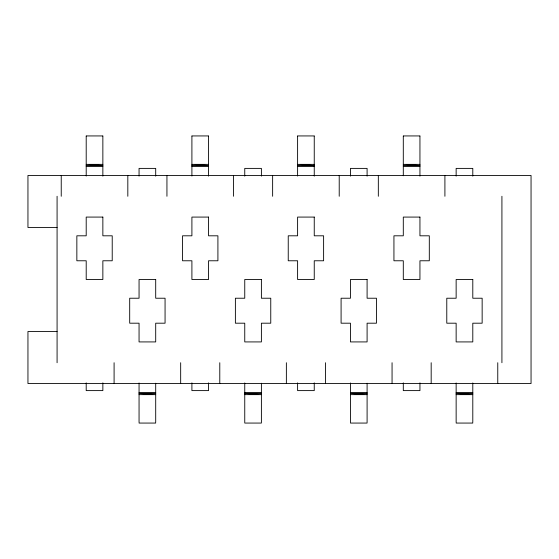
<?xml version="1.0" encoding="UTF-8"?>
<svg xmlns="http://www.w3.org/2000/svg" width="559" height="559" viewBox="0 0 559 559"><rect width="100%" height="100%" fill="white"/><g stroke="black" fill="none" stroke-linecap="round" stroke-linejoin="round"><path stroke-width="0.84" d="M86.205 135.935L102.856 135.935M191.905 135.935L208.549 135.935M297.605 135.935L314.249 135.935M403.298 135.935L419.942 135.935M102.856 164.36L86.205 164.36L102.856 165.499L86.205 165.499L102.856 166.449L86.205 166.449M208.549 164.36L191.905 164.36L208.549 165.499L191.905 165.499L208.549 166.449L191.905 166.449M314.249 164.36L297.605 164.36L314.249 165.499L297.605 165.499L314.249 166.449L297.605 166.449M419.942 164.36L403.298 164.36L419.942 165.499L403.298 165.499L419.942 166.449L403.298 166.449M57.081 227.485L27.95 227.485L27.95 175.47L531.05 175.47L531.05 383.53L27.95 383.53L27.95 331.515L57.081 331.515M155.702 392.551L139.058 392.551L155.702 393.501L139.058 393.501L155.702 394.64L139.058 394.64M261.395 392.551L244.751 392.551L261.395 393.501L244.751 393.501L261.395 394.64L244.751 394.64M367.095 392.551L350.451 392.551L367.095 393.501L350.451 393.501L367.095 394.64L350.451 394.64M472.795 392.551L456.144 392.551L472.795 393.501L456.144 393.501L472.795 394.64L456.144 394.64M139.058 423.065L155.702 423.065M244.751 423.065L261.395 423.065M350.451 423.065L367.095 423.065M456.144 423.065L472.795 423.065M501.919 196.272L501.919 362.728M497.762 362.728L497.762 383.53M472.795 176.141L472.795 168.392L456.144 168.392L456.144 176.141M472.795 382.95L472.795 422.415M456.144 382.95L456.144 422.415M444.908 175.47L444.908 196.272M431.178 362.728L431.178 383.53M419.942 136.103L419.942 176.141M419.942 382.859L419.942 390.608L403.298 390.608L403.298 382.859M403.298 136.103L403.298 175.757M392.062 362.728L392.062 383.53M378.331 175.47L378.331 196.272M367.095 176.141L367.095 168.392L350.451 168.392L350.451 176.141M367.095 383.243L367.095 422.415M350.451 382.95L350.451 422.415M339.215 175.47L339.215 196.272M325.485 362.728L325.485 383.53M314.249 136.103L314.249 176.141M314.249 382.859L314.249 390.608L297.605 390.608L297.605 382.859M297.605 136.103L297.605 176.05M286.369 362.728L286.369 383.53M272.631 175.47L272.631 196.272M261.395 176.141L261.395 168.392L244.751 168.392L244.751 176.141M261.395 383.243L261.395 422.415M244.751 382.95L244.751 422.415M233.515 175.47L233.515 196.272M219.785 362.728L219.785 383.53M208.549 136.103L208.549 176.141M208.549 382.859L208.549 390.608L191.905 390.608L191.905 382.859M191.905 136.103L191.905 176.05M180.669 362.728L180.669 383.53M166.938 175.47L166.938 196.272M155.702 176.141L155.702 168.392L139.058 168.392L139.058 176.141M155.702 383.243L155.702 422.415M139.058 382.95L139.058 422.415M127.822 175.47L127.822 196.272M114.092 362.728L114.092 383.53M102.856 136.103L102.856 176.141M102.856 382.859L102.856 390.608L86.205 390.608L86.205 382.859M86.205 136.103L86.205 176.05M61.238 175.47L61.238 196.272M57.081 196.272L57.081 362.728M102.856 217.081L86.205 217.081L86.205 235.807L76.849 235.807L76.849 260.774L86.205 260.774L86.205 279.5L102.856 279.5L102.856 260.774L112.219 260.774L112.219 235.807L102.856 235.807L102.856 217.081M208.549 217.081L191.905 217.081L191.905 235.807L182.541 235.807L182.541 260.774L191.905 260.774L191.905 279.5L208.549 279.5L208.549 260.774L217.912 260.774L217.912 235.807L208.549 235.807L208.549 217.081M314.249 217.081L297.605 217.081L297.605 235.807L288.241 235.807L288.241 260.774L297.605 260.774L297.605 279.5L314.249 279.5L314.249 260.774L323.612 260.774L323.612 235.807L314.249 235.807L314.249 217.081M419.942 217.081L403.298 217.081L403.298 235.807L393.934 235.807L393.934 260.774L403.298 260.774L403.298 279.5L419.942 279.5L419.942 260.774L429.305 260.774L429.305 235.807L419.942 235.807L419.942 217.081M155.702 279.5L139.058 279.5L139.058 298.226L129.695 298.226L129.695 323.193L139.058 323.193L139.058 341.919L155.702 341.919L155.702 323.193L165.066 323.193L165.066 298.226L155.702 298.226L155.702 279.5M261.395 279.5L244.751 279.5L244.751 298.226L235.388 298.226L235.388 323.193L244.751 323.193L244.751 341.919L261.395 341.919L261.395 323.193L270.759 323.193L270.759 298.226L261.395 298.226L261.395 279.5M367.095 279.5L350.451 279.5L350.451 298.226L341.088 298.226L341.088 323.193L350.451 323.193L350.451 341.919L367.095 341.919L367.095 323.193L376.459 323.193L376.459 298.226L367.095 298.226L367.095 279.5M472.795 279.5L456.144 279.5L456.144 298.226L446.781 298.226L446.781 323.193L456.144 323.193L456.144 341.919L472.795 341.919L472.795 323.193L482.151 323.193L482.151 298.226L472.795 298.226L472.795 279.5"/></g></svg>
